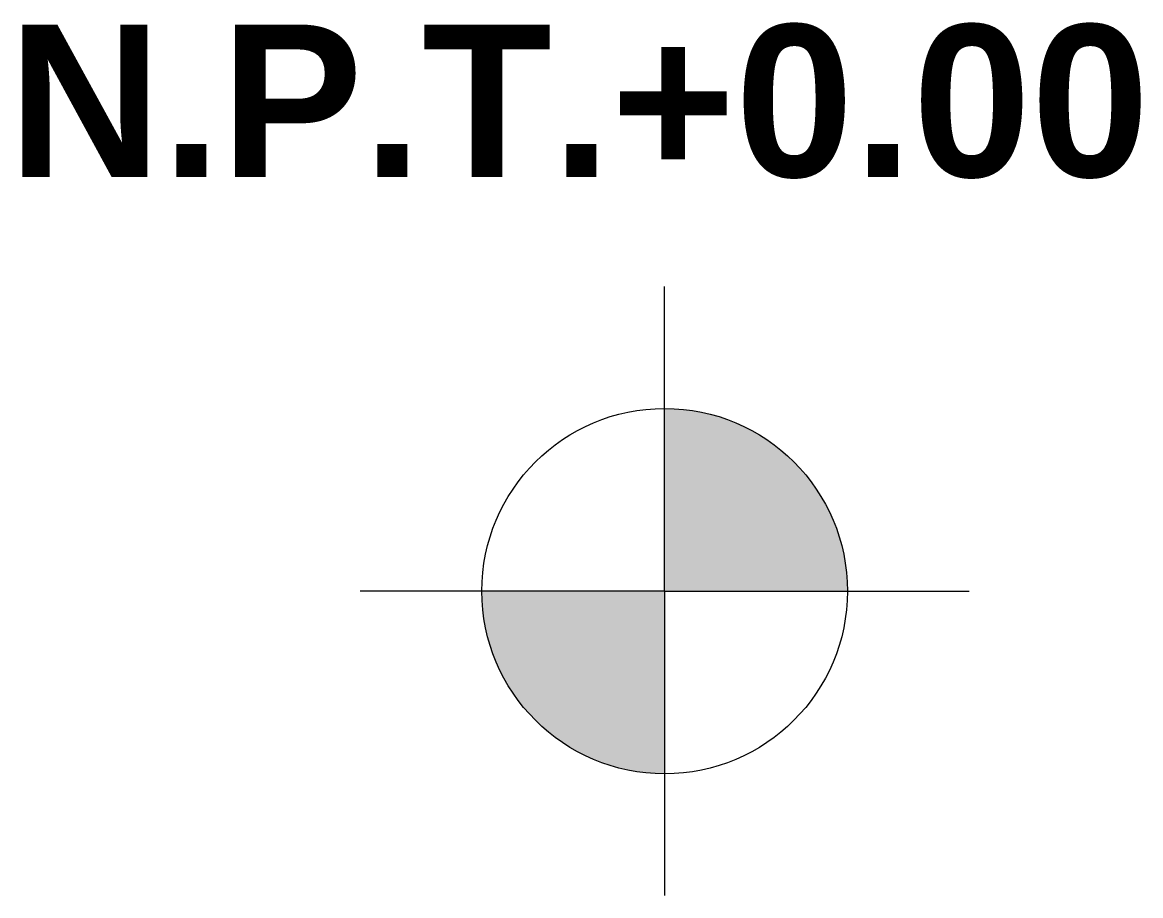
# Model space of a CAD drawing. Header units: metres. Extents: x 0 to 44, y 0 to 434.
# Drawn here: x 11.0986 to 11.4657, y 415.6948 to 415.9816 of the extents above; entities that cross this region are included whole.
import ezdxf

# ---------------------------------------------------------------- set-up
doc = ezdxf.new("R2010")
doc.units = ezdxf.units.M
doc.header["$LTSCALE"] = 0.01
doc.layers.add('SIMBOLOS', color=7, linetype='Continuous', lineweight=9)
doc.styles.add('style1', font='arial.ttf', dxfattribs={"height": 0.2})

msp = doc.modelspace()

# ---------------------------------------------------------------- hatches: boundary and pattern name
at = {"layer": 'SIMBOLOS', "linetype": 'Continuous', "lineweight": 9}
h = msp.add_hatch(color=256, dxfattribs=at)
h.dxf.hatch_style = 1
h.set_gradient(color1=(255, 255, 255), one_color=1, tint=1)
h.paths.add_polyline_path([(11.30946, 415.85477), (11.30946, 415.79477), (11.36946, 415.79477, 0.414214)])
h.paths.add_polyline_path([(11.30946, 415.79477), (11.24946, 415.79477, 0.414214), (11.30946, 415.73477)])

# ---------------------------------------------------------------- linework, layer by layer
for q in [(11.30946, 415.89477), (11.20946, 415.79477), (11.40946, 415.79477), (11.30946, 415.69477)]:
    msp.add_line((11.30946, 415.79477), q, dxfattribs=at)
msp.add_circle((11.30946, 415.79477), 0.06, dxfattribs=at)

# ---------------------------------------------------------------- texts
at = {"layer": 'SIMBOLOS', "linetype": 'Continuous', "lineweight": 9, "insert": (11.09396, 415.98083), "char_height": 0.05, "width": 1.5739311, "attachment_point": 1, "style": 'style1'}
msp.add_mtext('{\\fArial|b1|i0|c0|p34;N.P.T.+0.00}', dxfattribs=at)

doc.saveas('drawing.dxf')
